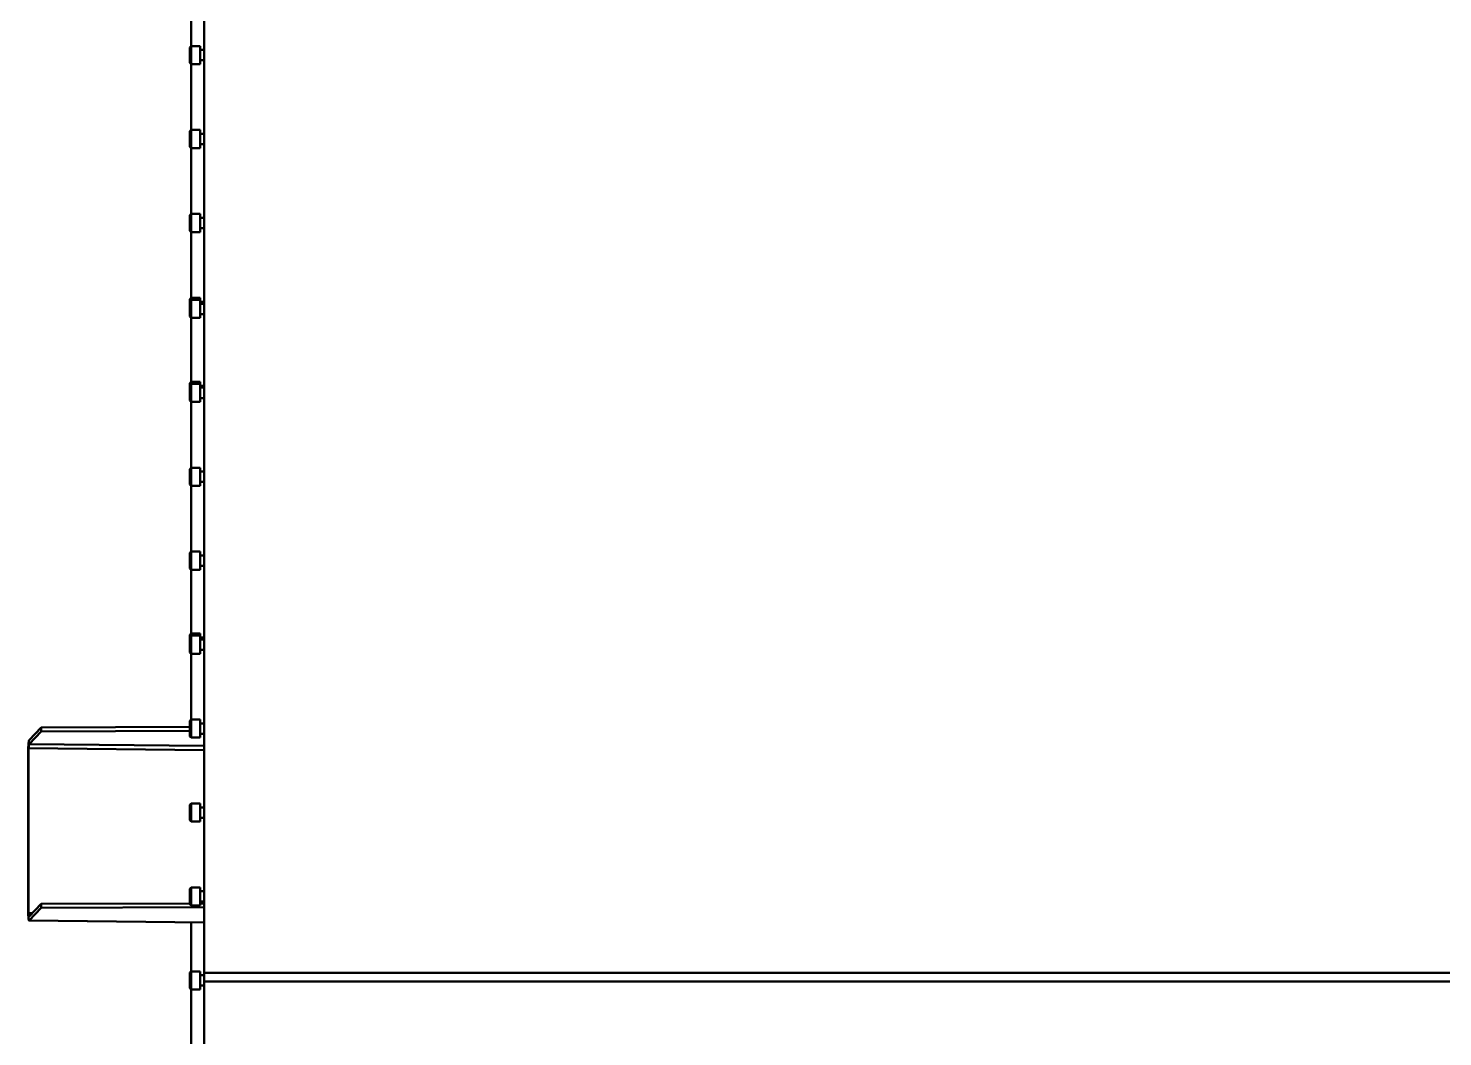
# Model space of a CAD drawing. Header units: millimetres. Extents: x 4915 to 15267, y 4787 to 10268.
# Drawn here: x 8976 to 9522, y 8939 to 9328 of the extents above; entities that cross this region are included whole.
import ezdxf

# ---------------------------------------------------------------- set-up
doc = ezdxf.new("R2010")
doc.units = ezdxf.units.MM
doc.layers.add('外形線', color=7, linetype='Continuous', lineweight=50)

msp = doc.modelspace()

# ---------------------------------------------------------------- linework, layer by layer
at = {"layer": '外形線'}
for p, q in [((9043.71, 9715.18), (9043.71, 8963.33)), ((9038.71, 9321.09), (9038.71, 9346.49)), ((9038.21, 9320.59), (9038.71, 9321.09)), ((9038.21, 9314.59), (9038.21, 9320.59)), ((9042.21, 9321.09), (9038.71, 9321.09)), ((9038.71, 9321.09), (9038.71, 9314.09)), ((9042.21, 9314.09), (9042.21, 9321.09)), ((9042.21, 9319.59), (9043.71, 9319.59)), ((9038.21, 9314.59), (9038.71, 9314.09)), ((9042.21, 9314.09), (9038.71, 9314.09)), ((9038.71, 9288.69), (9038.71, 9314.09)), ((9042.21, 9315.59), (9043.71, 9315.59)), ((9038.21, 9288.19), (9038.71, 9288.69)), ((9038.21, 9282.19), (9038.21, 9288.19)), ((9042.21, 9288.69), (9038.71, 9288.69)), ((9038.71, 9288.69), (9038.71, 9281.69)), ((9042.21, 9281.69), (9042.21, 9288.69)), ((9042.21, 9287.19), (9043.71, 9287.19)), ((9038.21, 9282.19), (9038.71, 9281.69)), ((9042.21, 9281.69), (9038.71, 9281.69)), ((9038.71, 9256.28), (9038.71, 9281.69)), ((9042.21, 9283.19), (9043.71, 9283.19)), ((9038.21, 9255.78), (9038.71, 9256.28)), ((9038.21, 9249.78), (9038.21, 9255.78)), ((9042.21, 9256.28), (9038.71, 9256.28)), ((9038.71, 9256.28), (9038.71, 9249.28)), ((9042.21, 9249.28), (9042.21, 9256.28)), ((9042.21, 9254.78), (9043.71, 9254.78)), ((9038.21, 9249.78), (9038.71, 9249.28)), ((9042.21, 9249.28), (9038.71, 9249.28)), ((9038.71, 9223.88), (9038.71, 9249.28)), ((9042.21, 9250.78), (9043.71, 9250.78)), ((9038.21, 9223.38), (9038.71, 9223.88)), ((9042.21, 9223.88), (9038.71, 9223.88)), ((9038.71, 9223.88), (9038.71, 9223.13)), ((9042.21, 9223.13), (9042.21, 9223.88)), ((9038.21, 9222.63), (9038.21, 9223.38)), ((9038.21, 9222.63), (9038.71, 9223.13)), ((9038.21, 9219.94), (9038.21, 9222.63)), ((9038.21, 9216.63), (9038.21, 9219.94)), ((9042.21, 9223.13), (9038.71, 9223.13)), ((9038.71, 9223.13), (9038.71, 9220)), ((9038.71, 9220), (9038.71, 9216.13)), ((9042.21, 9220), (9042.21, 9223.13)), ((9042.21, 9222.38), (9043.71, 9222.38)), ((9042.21, 9221.63), (9043.71, 9221.63)), ((9042.21, 9216.13), (9042.21, 9220)), ((9038.21, 9216.63), (9038.71, 9216.13)), ((9042.21, 9216.13), (9038.71, 9216.13)), ((9038.71, 9191.47), (9038.71, 9216.13)), ((9042.21, 9217.63), (9043.71, 9217.63)), ((9038.21, 9190.97), (9038.71, 9191.47)), ((9042.21, 9191.47), (9038.71, 9191.47)), ((9038.71, 9191.47), (9038.71, 9190.73)), ((9042.21, 9190.73), (9042.21, 9191.47)), ((9038.21, 9190.23), (9038.21, 9190.97)), ((9038.21, 9190.23), (9038.71, 9190.73)), ((9038.21, 9187.54), (9038.21, 9190.23)), ((9038.21, 9184.23), (9038.21, 9187.54)), ((9042.21, 9190.73), (9038.71, 9190.73)), ((9038.71, 9190.73), (9038.71, 9187.59)), ((9038.71, 9187.59), (9038.71, 9183.73)), ((9042.21, 9187.59), (9042.21, 9190.73)), ((9042.21, 9189.97), (9043.71, 9189.97)), ((9042.21, 9189.23), (9043.71, 9189.23)), ((9042.21, 9183.73), (9042.21, 9187.59)), ((9038.21, 9184.23), (9038.71, 9183.73)), ((9042.21, 9183.73), (9038.71, 9183.73)), ((9038.71, 9158.32), (9038.71, 9183.73)), ((9042.21, 9185.23), (9043.71, 9185.23)), ((9038.21, 9157.82), (9038.71, 9158.32)), ((9042.21, 9158.32), (9038.71, 9158.32)), ((9038.71, 9158.32), (9038.71, 9155.19)), ((9042.21, 9155.19), (9042.21, 9158.32)), ((9038.21, 9155.14), (9038.21, 9157.82)), ((9038.21, 9151.82), (9038.21, 9155.14)), ((9038.71, 9155.19), (9038.71, 9151.32)), ((9042.21, 9156.82), (9043.71, 9156.82)), ((9042.21, 9151.32), (9042.21, 9155.19)), ((9038.21, 9151.82), (9038.71, 9151.32)), ((9042.21, 9151.32), (9038.71, 9151.32)), ((9038.71, 9125.92), (9038.71, 9151.32)), ((9042.21, 9152.82), (9043.71, 9152.82)), ((9038.21, 9125.42), (9038.71, 9125.92)), ((9042.21, 9125.92), (9038.71, 9125.92)), ((9038.71, 9125.92), (9038.71, 9122.79)), ((9042.21, 9122.79), (9042.21, 9125.92)), ((9038.21, 9122.73), (9038.21, 9125.42)), ((9038.21, 9119.42), (9038.21, 9122.73)), ((9038.71, 9122.79), (9038.71, 9118.92)), ((9042.21, 9124.42), (9043.71, 9124.42)), ((9042.21, 9118.92), (9042.21, 9122.79)), ((9042.21, 9120.42), (9043.71, 9120.42)), ((9038.21, 9119.42), (9038.71, 9118.92)), ((9042.21, 9118.92), (9038.71, 9118.92)), ((9038.71, 9094.26), (9038.71, 9118.92)), ((9038.21, 9093.76), (9038.71, 9094.26)), ((9038.21, 9093.02), (9038.21, 9093.76)), ((9038.21, 9093.02), (9038.71, 9093.52)), ((9038.21, 9090.33), (9038.21, 9093.02)), ((9042.21, 9094.26), (9038.71, 9094.26)), ((9038.71, 9094.26), (9038.71, 9093.52)), ((9042.21, 9093.52), (9038.71, 9093.52)), ((9038.71, 9093.52), (9038.71, 9090.38)), ((9042.21, 9093.52), (9042.21, 9094.26)), ((9042.21, 9090.38), (9042.21, 9093.52)), ((9038.21, 9087.02), (9038.21, 9090.33)), ((9038.71, 9090.38), (9038.71, 9086.52)), ((9042.21, 9092.76), (9043.71, 9092.76)), ((9042.21, 9092.02), (9043.71, 9092.02)), ((9042.21, 9086.52), (9042.21, 9090.38)), ((9042.21, 9088.02), (9043.71, 9088.02)), ((9038.21, 9087.02), (9038.71, 9086.52)), ((9042.21, 9086.52), (9038.71, 9086.52)), ((9038.71, 9061.11), (9038.71, 9086.52)), ((9038.21, 9060.61), (9038.71, 9061.11)), ((9038.21, 9057.93), (9038.21, 9060.61)), ((9042.21, 9061.11), (9038.71, 9061.11)), ((9038.71, 9061.11), (9038.71, 9057.98)), ((9042.21, 9057.98), (9042.21, 9061.11)), ((8976.17, 9053.14), (8980.85, 9058.03)), ((8980.85, 9056.53), (8976.17, 9051.65)), ((8980.85, 9058.03), (9038.21, 9058.23)), ((8980.85, 9056.53), (8980.85, 9058.03)), ((9038.21, 9056.74), (8980.85, 9056.53)), ((9038.21, 9054.61), (9038.21, 9057.93)), ((9038.21, 9054.61), (9038.71, 9054.11)), ((9038.71, 9057.98), (9038.71, 9054.11)), ((9042.21, 9059.61), (9043.71, 9059.61)), ((9042.21, 9054.11), (9042.21, 9057.98)), ((9042.21, 9055.61), (9043.71, 9055.61)), ((8975.88, 8986.19), (8975.88, 9049.84)), ((9043.71, 9049.29), (8976.02, 9050)), ((8976.02, 9050), (8976.02, 8986.35)), ((8976.17, 9051.65), (9043.71, 9050.94)), ((9042.21, 9054.11), (9038.71, 9054.11)), ((9038.21, 9028.21), (9038.71, 9028.71)), ((9038.21, 9025.52), (9038.21, 9028.21)), ((9042.21, 9028.71), (9038.71, 9028.71)), ((9038.71, 9028.71), (9038.71, 9025.57)), ((9042.21, 9025.57), (9042.21, 9028.71)), ((9038.21, 9022.21), (9038.21, 9025.52)), ((9038.21, 9022.21), (9038.71, 9021.71)), ((9038.71, 9025.57), (9038.71, 9021.71)), ((9042.21, 9027.21), (9043.71, 9027.21)), ((9042.21, 9021.71), (9042.21, 9025.57)), ((9042.21, 9023.21), (9043.71, 9023.21)), ((9042.21, 9021.71), (9038.71, 9021.71)), ((9038.21, 8995.8), (9038.71, 8996.3)), ((9038.21, 8993.12), (9038.21, 8995.8)), ((9042.21, 8996.3), (9038.71, 8996.3)), ((9038.71, 8996.3), (9038.71, 8993.17)), ((9042.21, 8993.17), (9042.21, 8996.3)), ((9042.21, 8994.8), (9043.71, 8994.8)), ((8976.17, 8985.01), (8980.85, 8989.9)), ((8980.85, 8989.9), (9038.21, 8990.11)), ((8980.85, 8988.41), (8980.85, 8989.9)), ((9038.21, 8989.8), (9038.21, 8993.12)), ((9038.21, 8989.8), (9038.71, 8989.3)), ((9038.71, 8993.17), (9038.71, 8989.3)), ((9042.21, 8989.3), (9038.71, 8989.3)), ((9042.21, 8989.3), (9042.21, 8993.17)), ((9042.21, 8990.8), (9043.71, 8990.8)), ((9042.21, 8990.12), (9043.71, 8990.13)), ((8976.02, 8986.35), (8977.44, 8986.33)), ((8980.85, 8988.41), (8976.17, 8983.52)), ((9043.71, 8988.64), (8980.85, 8988.41)), ((9043.71, 8982.8), (8976.14, 8983.51)), ((8976.17, 8983.52), (9043.71, 8982.82)), ((9038.71, 8963.9), (9038.71, 8982.85)), ((9038.21, 8963.4), (9038.71, 8963.9)), ((9038.21, 8960.71), (9038.21, 8963.4)), ((9042.21, 8963.9), (9038.71, 8963.9)), ((9038.71, 8963.9), (9038.71, 8960.77)), ((9042.21, 8960.77), (9042.21, 8963.9)), ((9042.21, 8962.4), (9043.71, 8962.4)), ((9043.71, 8960.03), (9043.71, 8963.33)), ((9043.71, 8963.33), (9963.71, 8963.33)), ((9038.21, 8957.4), (9038.21, 8960.71)), ((9038.21, 8957.4), (9038.71, 8956.9)), ((9038.71, 8960.77), (9038.71, 8956.9)), ((9042.21, 8956.9), (9038.71, 8956.9)), ((9038.71, 8623.36), (9038.71, 8956.9)), ((9042.21, 8956.9), (9042.21, 8960.77)), ((9042.21, 8958.4), (9043.71, 8958.4)), ((9043.71, 8960.03), (9043.71, 8918.48)), ((9963.71, 8960.03), (9043.71, 8960.03))]:
    msp.add_line(p, q, dxfattribs=at).dxf.unprotected_set("ltscale", 0)
for centre, major_axis, start_param, end_param in [((8976.17, 9050.15), (0.03, 3), 0.105238, 1.676035), ((8976.17, 9050.15), (0.02, 1.5), 0.105238, 1.676035), ((8976.17, 8986.51), (-0.03, -3), 4.817627, 6.388424), ((8976.17, 8986.51), (-0.02, -1.5), 4.817627, 6.388424)]:
    msp.add_ellipse(centre, major_axis=major_axis, ratio=0.098959, start_param=start_param, end_param=end_param, dxfattribs=at).dxf.unprotected_set("ltscale", 0)

doc.saveas('drawing.dxf')
